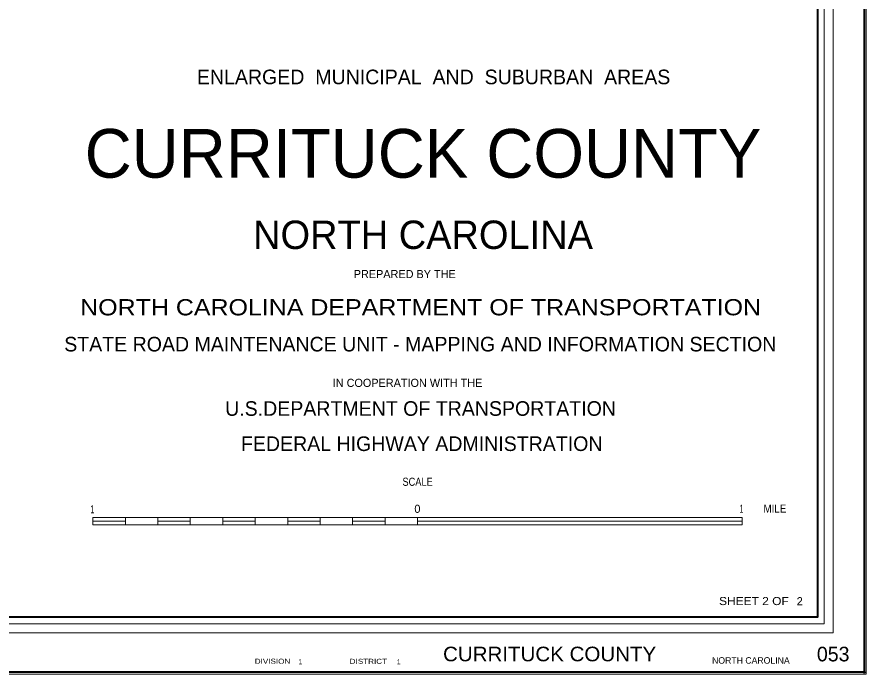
# Model space of a CAD drawing. Extents: x 833819 to 930735, y 260414 to 379173.
# Drawn here: x 913902 to 930735, y 322775 to 335806 of the extents above; entities that cross this region are included whole.
import ezdxf
from ezdxf.enums import TextEntityAlignment as Align

# ---------------------------------------------------------------- set-up
doc = ezdxf.new("R2010")
doc.units = 0
doc.header["$LTSCALE"] = 60
doc.header["$PDMODE"] = 32
doc.header["$PDSIZE"] = 30
doc.layers.add('1', color=7, linetype='Continuous', lineweight=25)
doc.layers.add('20', color=7, linetype='Continuous', lineweight=40)
doc.layers.add('12', color=7, linetype='Continuous')

msp = doc.modelspace()

# ---------------------------------------------------------------- linework, layer by layer
at = {"layer": '1', "lineweight": 13}
msp.add_lwpolyline([(930735.16, 322775.48), (834104.51, 322775.48), (834104.51, 379172.52), (930735.16, 379172.52)], close=True, dxfattribs=at)
at = {"layer": '1'}
msp.add_point((930700.16, 322810.48), dxfattribs=at)
at = {"layer": '20', "lineweight": 13}
for p, q in [((915407.26, 325733.08), (915407.26, 325882.83)), ((915407.26, 325882.83), (921844.63, 325882.83)), ((915407.26, 325807.95), (916050.99, 325807.95)), ((915407.26, 325733.08), (921844.63, 325733.08)), ((916050.99, 325733.08), (916050.99, 325882.83)), ((916694.73, 325733.08), (916694.73, 325882.83)), ((916694.73, 325807.95), (917338.47, 325807.95)), ((917338.47, 325733.08), (917338.47, 325882.83)), ((917982.21, 325733.08), (917982.21, 325882.83)), ((917982.21, 325807.95), (918625.94, 325807.95)), ((918625.94, 325733.08), (918625.94, 325882.83)), ((919269.68, 325733.08), (919269.68, 325882.83)), ((919269.68, 325807.95), (919913.42, 325807.95)), ((919913.42, 325733.08), (919913.42, 325882.83)), ((920557.16, 325733.08), (920557.16, 325882.83)), ((920557.16, 325807.95), (921200.89, 325807.95)), ((921200.89, 325733.08), (921200.89, 325882.83)), ((921844.63, 325807.95), (928282.01, 325807.95))]:
    msp.add_line(p, q, dxfattribs=at)
at = {"layer": '20'}
for points in [[(834139.52, 379137.52), (930700.16, 379137.52), (930700.16, 322810.48), (834139.52, 322810.48)], [(837327.37, 378028.56), (929774.65, 378028.56), (929774.65, 323902.19), (837327.37, 323902.19)]]:
    msp.add_lwpolyline(points, close=True, dxfattribs=at)
at = {"layer": '20', "lineweight": 13}
msp.add_lwpolyline([(837018.18, 378354.02), (837018.18, 323592.91), (837196.73, 323771.59), (837196.73, 378159.19), (929905.26, 378159.19), (929905.26, 323771.59), (837196.73, 323771.59), (837018.18, 323592.91), (930083.84, 323592.91), (930083.84, 378354.02)], close=True, dxfattribs=at)
for points in [[(921844.63, 325733.08), (928282.01, 325733.08), (928282.01, 325882.83)], [(921844.63, 325733.08), (921844.63, 325882.83), (928282.01, 325882.83)]]:
    msp.add_lwpolyline(points, dxfattribs=at)

# ---------------------------------------------------------------- texts
at = {"layer": '12'}
for s, height, rotation, p in [('ENLARGED  MUNICIPAL  AND  SUBURBAN  AREAS', 289.7, 0.002, (922162.13, 334471.63)), ('NORTH CAROLINA', 563.3, 0.007, (921952.22, 331204.63)), ('PREPARED BY THE', 161, 0.006, (921589.43, 330626.84)), ('STATE ROAD MAINTENANCE UNIT - MAPPING AND INFORMATION SECTION', 289.7, 0.002, (921898.35, 329172.42)), ('IN COOPERATION WITH THE', 161, 0.007, (921645.11, 328469.08)), ('U.S.DEPARTMENT OF TRANSPORTATION', 289.7, 0.006, (921903.14, 327896.08)), ('FEDERAL HIGHWAY ADMINISTRATION', 289.7, 0.006, (921926.83, 327198.21))]:
    msp.add_text(s, height=height, rotation=rotation, dxfattribs=at).set_placement(p, align=Align.CENTER)
msp.add_text('   CURRITUCK COUNTY   ', height=965.6, dxfattribs=at).set_placement((921952.19, 332618.4), align=Align.CENTER)
at = {"layer": '12', "width": 1.15}
msp.add_text('NORTH CAROLINA DEPARTMENT OF TRANSPORTATION', height=321.8, rotation=0.007, dxfattribs=at).set_placement((921904.63, 329888.55), align=Align.CENTER)
at = {"layer": '20'}
for s, height, width, p in [('SCALE', 161, 0.85, (921844.43, 326507.79)), ('1', 161, 0.5, (915395.77, 325963.46)), ('1', 161, 0.5, (928266.42, 325974.41)), ('MILE', 161, 0.9, (928928.8, 325974.59)), ('SHEET 2 OF', 160.9, 1.1, (928512.52, 324142.5)), ('CURRITUCK COUNTY   ', 289.7, 1.05, (924631.97, 323027.78)), ('DIVISION', 100, 1.2, (918968.49, 322979.43)), ('DISTRICT', 100, 1.2, (920868.85, 322977.13))]:
    msp.add_text(s, height=height, dxfattribs=dict(at, width=width)).set_placement(p, align=Align.CENTER)
for s, height, p in [('0', 161, (921840.74, 325971.76)), ('2  ', 160.9, (929480.63, 324138.58)), ('053', 289.7, (930084.28, 323026.43))]:
    msp.add_text(s, height=height, dxfattribs=at).set_placement(p, align=Align.CENTER)
at = {"layer": '20', "width": 0.95}
for p in [(919444.21, 322970.19), (921393.94, 322966.73)]:
    msp.add_text(' 1', height=100, dxfattribs=at).set_placement(p)
at = {"layer": '20'}
msp.add_text('NORTH CAROLINA', height=128.7, dxfattribs=at).set_placement((927682.92, 322980.33))

doc.saveas('drawing.dxf')
